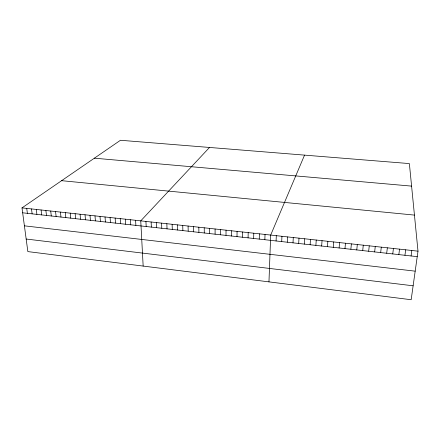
<?xml version="1.0" encoding="UTF-8"?>
<svg xmlns="http://www.w3.org/2000/svg" width="440" height="440" viewBox="0 0 440 440"><rect width="100%" height="100%" fill="white"/><g stroke="black" fill="none" stroke-linecap="round" stroke-linejoin="round"><path stroke-width="0.66" d="M220.545 234.79L220.55 229.587M226.006 235.4L226.034 230.186M231.49 236.011L231.539 230.786M237.001 236.621L237.066 231.391M242.528 237.232L242.616 231.996M248.078 237.853L248.188 232.606M253.649 238.469L253.776 233.216M259.243 239.091L259.391 233.833M264.853 239.718L265.029 234.448M268.966 281.875L270.683 235.065L304.541 155.128M276.089 240.966L276.304 235.681M281.705 241.588L281.941 236.297M287.348 242.215L287.606 236.913M293.007 242.841L293.288 237.534M298.694 243.474L298.991 238.161M304.398 244.112L304.722 238.782M310.129 244.745L310.475 239.415M315.882 245.388L316.245 240.042M321.651 246.026L322.041 240.68M327.448 246.67L327.861 241.313M333.273 247.319L333.707 241.951M339.114 247.968L339.57 242.594M344.977 248.617L345.461 243.238M350.867 249.271L351.373 243.881M356.78 249.931L357.308 244.53M362.72 250.591L363.27 245.185M368.676 251.251L369.254 245.839M374.66 251.917L375.26 246.494M380.666 252.588L381.293 247.154M386.7 253.253L387.349 247.814M392.755 253.93L393.426 248.479M398.838 254.606L399.536 249.145M404.943 255.282L405.664 249.816M411.076 255.965L411.818 250.492M418 251.163L411.164 299.728L27.852 251.598L22 207.884L120.467 140.272L409.37 163.581L418 251.163L22 207.884M209.517 147.455L140.751 220.864L143.16 266.079M94.386 158.186L411.587 186.115M61.617 180.681L414.447 215.094M22.66 212.801L417.23 256.647M24.404 225.836L415.184 271.161M26.169 239.025L413.122 285.802M26.741 208.406L27.385 213.329M31.504 208.923L32.131 213.857M36.284 209.446L36.894 214.385M41.08 209.974L41.674 214.913M45.892 210.496L46.475 215.446M50.721 211.024L51.288 215.985M55.567 211.552L56.117 216.519M60.434 212.086L60.968 217.058M65.312 212.619L65.835 217.602M70.213 213.158L70.719 218.141M75.136 213.691L75.625 218.686M80.069 214.231L80.542 219.236M85.025 214.775L85.481 219.786M89.997 215.32L90.437 220.336M94.991 215.864L95.414 220.886M100.001 216.409L100.408 221.441M105.028 216.959L105.418 221.997M110.077 217.514L110.451 222.558M115.143 218.064L115.495 223.119M120.225 218.62L120.566 223.68M125.329 219.181L125.653 224.246M130.449 219.736L130.757 224.813M135.592 220.303L135.878 225.385M145.931 221.43L146.185 226.529M151.135 221.997L151.365 227.106M156.349 222.569L156.569 227.684M161.59 223.141L161.788 228.261M166.848 223.718L167.03 228.844M172.128 224.296L172.288 229.427M177.424 224.873L177.573 230.016M182.743 225.456L182.87 230.604M188.084 226.039L188.194 231.198M193.446 226.622L193.534 231.792M198.825 227.211L198.891 232.386M204.226 227.799L204.276 232.986M209.644 228.393L209.677 233.585M215.089 228.987L215.1 234.185"/></g></svg>
